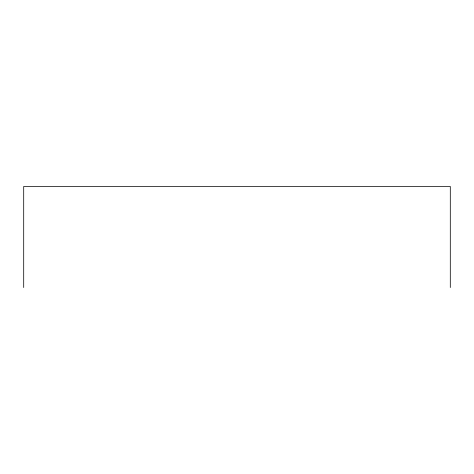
<?xml version="1.0" encoding="UTF-8"?>
<svg xmlns="http://www.w3.org/2000/svg" width="474" height="474" viewBox="0 0 474 474"><rect width="100%" height="100%" fill="white"/><g stroke="black" fill="none" stroke-linecap="round" stroke-linejoin="round"><path stroke-width="0.71" d="M450.3 287.54L450.3 186.46L23.7 186.46L23.7 287.54"/></g></svg>
